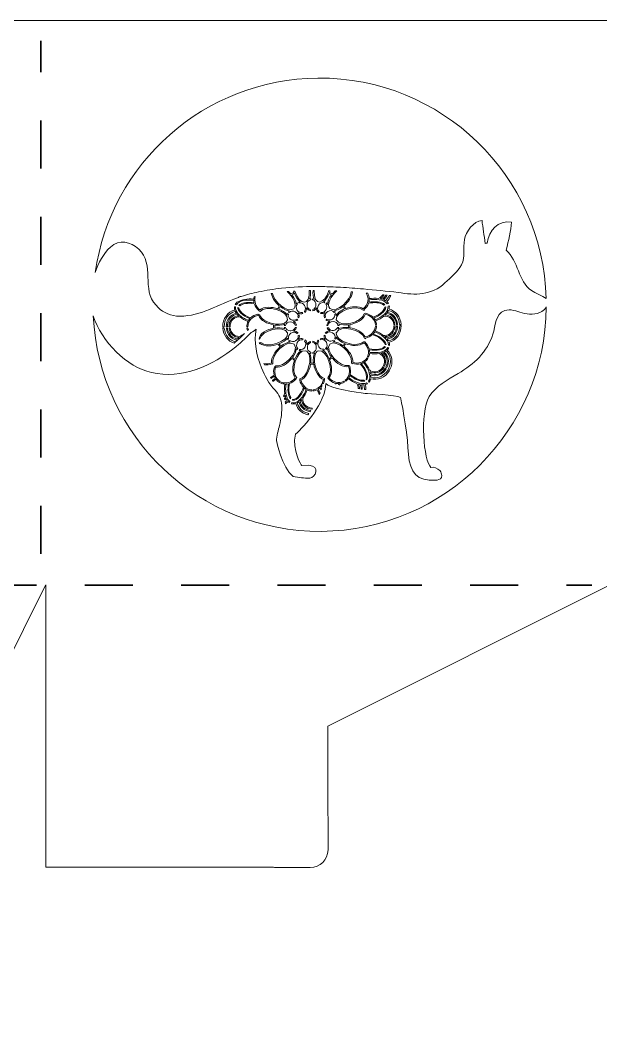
# Model space of a CAD drawing. Extents: x 5 to 989, y -719 to -283.
# Drawn here: x 253.6 to 502, y -718.6 to -283.5 of the extents above; entities that cross this region are included whole.
import ezdxf

# ---------------------------------------------------------------- set-up
doc = ezdxf.new("R2010")
doc.units = 0
doc.header["$MEASUREMENT"] = 0
doc.linetypes.add('AI-Linetype-2', pattern=[41.240002, 20.620001, -20.620001])
doc.linetypes.add('AI-Linetype-4', pattern=[41.240002, 20.620001, -20.620001])
doc.layers.add('Layer 1', color=7, linetype='Continuous')

# ---------------------------------------------------------------- blocks, each defined once
blk = doc.blocks.new('block 2')
at = {"layer": 'Layer 1', "lineweight": 0}
for points, knots in [([(513.13, -283.46), (513.13, -283.46), (263.13, -283.46), (263.13, -283.46), (263.13, -283.46), (256.83, -283.46), (256.83, -283.46), (256.83, -283.46), (24.95, -283.46), (24.95, -283.46), (24.95, -283.46), (24.95, -283.83), (24.95, -283.83), (24.95, -283.83), (23.59, -283.83), (23.59, -283.83), (23.59, -283.83), (22.59, -283.83), (22.59, -283.83), (22.59, -283.83), (5.18, -307.82), (5.18, -307.82), (5.18, -307.82), (5.18, -497.3), (5.18, -497.3), (5.18, -497.3), (22.59, -525.23), (22.59, -525.23), (22.59, -525.23), (22.73, -525.23), (22.73, -525.23), (22.73, -525.23), (23.59, -526.95), (23.59, -526.95), (23.59, -526.95), (32.27, -544.3), (32.27, -544.3), (32.27, -544.3), (83.17, -646.09), (83.17, -646.09), (83.17, -646.09), (83.17, -694.37), (83.17, -694.37), (83.17, -694.57), (83.18, -694.78), (83.18, -694.99), (83.04, -695.57), (82.96, -696.17), (82.96, -696.8), (82.96, -696.8), (82.96, -710.99), (82.96, -710.99), (82.96, -715.19), (86.36, -718.6), (90.56, -718.6), (90.56, -718.6), (104.76, -718.6), (104.76, -718.6), (105.17, -718.6), (105.58, -718.56), (105.98, -718.49), (106.43, -718.52), (106.88, -718.53), (107.33, -718.53), (107.33, -718.53), (179.85, -718.53), (179.85, -718.53), (180.25, -718.53), (180.66, -718.52), (181.06, -718.5), (181.43, -718.56), (181.82, -718.6), (182.21, -718.6), (182.21, -718.6), (196.41, -718.6), (196.41, -718.6), (200.61, -718.6), (204.01, -715.19), (204.01, -710.99), (204.01, -710.99), (204.01, -696.8), (204.01, -696.8), (204.01, -696.51), (203.99, -696.22), (203.96, -695.94), (203.99, -695.44), (204.02, -694.93), (204.02, -694.42), (204.02, -694.42), (204.02, -646.09), (204.02, -646.09), (204.02, -646.09), (254.89, -544.3), (254.89, -544.3), (254.89, -544.3), (256.83, -540.43), (256.83, -540.43), (256.83, -540.43), (264.45, -525.18), (264.45, -525.18), (264.45, -525.18), (264.45, -646.09), (264.45, -646.09), (264.45, -646.09), (361.16, -646.09), (361.16, -646.09), (361.43, -646.09), (361.69, -646.08), (361.96, -646.07), (362.45, -646.17), (362.96, -646.22), (363.48, -646.22), (363.48, -646.22), (377.67, -646.22), (377.67, -646.22), (381.87, -646.22), (385.28, -642.81), (385.28, -638.61), (385.28, -638.61), (385.28, -624.42), (385.28, -624.42), (385.28, -624.09), (385.25, -623.77), (385.21, -623.46), (385.25, -622.93), (385.27, -622.4), (385.27, -621.86), (385.27, -621.86), (385.27, -585.6), (385.27, -585.6), (385.27, -585.6), (505.81, -525.33), (505.81, -525.33), (505.81, -525.33), (505.81, -718.53), (505.81, -718.53), (505.81, -718.53), (542.07, -718.53), (542.07, -718.53), (542.97, -718.54), (543.86, -718.48), (544.74, -718.39), (544.74, -718.39), (558.52, -718.39), (558.52, -718.39), (562.72, -718.39), (566.12, -714.98), (566.12, -710.78), (566.12, -710.78), (566.12, -697.1), (566.12, -697.1), (566.22, -696.22), (566.28, -695.33), (566.28, -694.42), (566.28, -694.42), (566.28, -646.09), (566.28, -646.09), (566.28, -646.09), (687.13, -646.09), (687.13, -646.09), (687.13, -646.09), (687.13, -694.37), (687.13, -694.37), (687.13, -694.56), (687.14, -694.76), (687.15, -694.96), (687.03, -695.48), (686.97, -696.03), (686.97, -696.59), (686.97, -696.59), (686.97, -710.78), (686.97, -710.78), (686.97, -714.98), (690.38, -718.39), (694.58, -718.39), (694.58, -718.39), (708.67, -718.39), (708.67, -718.39), (709.53, -718.48), (710.41, -718.53), (711.3, -718.53), (711.3, -718.53), (747.59, -718.53), (747.59, -718.53), (747.59, -718.53), (747.59, -525.18), (747.59, -525.18), (747.59, -525.18), (868.42, -585.59), (868.42, -585.59), (868.42, -585.59), (868.42, -621.92), (868.42, -621.92), (868.42, -622.32), (868.43, -622.72), (868.45, -623.12), (868.4, -623.48), (868.37, -623.84), (868.37, -624.21), (868.37, -624.21), (868.37, -638.4), (868.37, -638.4), (868.37, -642.6), (871.77, -646.01), (875.97, -646.01), (875.97, -646.01), (890.17, -646.01), (890.17, -646.01), (890.27, -646.01), (890.38, -646), (890.48, -645.99), (891.18, -646.05), (891.88, -646.09), (892.59, -646.09), (892.59, -646.09), (989.27, -646.09), (989.27, -646.09), (989.27, -646.09), (989.27, -283.46), (989.27, -283.46), (989.27, -283.46), (513.13, -283.46), (513.13, -283.46)], [0, 0, 0, 0, 1, 1, 1, 2, 2, 2, 3, 3, 3, 4, 4, 4, 5, 5, 5, 6, 6, 6, 7, 7, 7, 8, 8, 8, 9, 9, 9, 10, 10, 10, 11, 11, 11, 12, 12, 12, 13, 13, 13, 14, 14, 14, 15, 15, 15, 16, 16, 16, 17, 17, 17, 18, 18, 18, 19, 19, 19, 20, 20, 20, 21, 21, 21, 22, 22, 22, 23, 23, 23, 24, 24, 24, 25, 25, 25, 26, 26, 26, 27, 27, 27, 28, 28, 28, 29, 29, 29, 30, 30, 30, 31, 31, 31, 32, 32, 32, 33, 33, 33, 34, 34, 34, 35, 35, 35, 36, 36, 36, 37, 37, 37, 38, 38, 38, 39, 39, 39, 40, 40, 40, 41, 41, 41, 42, 42, 42, 43, 43, 43, 44, 44, 44, 45, 45, 45, 46, 46, 46, 47, 47, 47, 48, 48, 48, 49, 49, 49, 50, 50, 50, 51, 51, 51, 52, 52, 52, 53, 53, 53, 54, 54, 54, 55, 55, 55, 56, 56, 56, 57, 57, 57, 58, 58, 58, 59, 59, 59, 60, 60, 60, 61, 61, 61, 62, 62, 62, 63, 63, 63, 64, 64, 64, 65, 65, 65, 66, 66, 66, 67, 67, 67, 68, 68, 68, 69, 69, 69, 70, 70, 70, 71, 71, 71, 72, 72, 72, 73, 73, 73, 74, 74, 74, 74]), ([(380.96, -308.2), (433.9, -307.8), (477.25, -349.88), (478.68, -402.57), (477.06, -401.45), (474.01, -400.27), (472.4, -399.17), (466.42, -395.13), (466.98, -386.62), (461.5, -381.8), (462.57, -377.87), (463.61, -373.51), (463.79, -369.89), (457.87, -368.93), (454.22, -373.38), (453.36, -378.81), (453.1, -378.84), (452.83, -378.89), (452.57, -378.96), (452.07, -375.65), (451.54, -372.17), (451.2, -369.14), (447.57, -369.45), (444.25, -373.95), (443.72, -377.31), (442.84, -381.14), (444.41, -384.54), (442.4, -388.14), (440.71, -391.18), (437.88, -393.54), (435.33, -395.83), (429.48, -401.33), (422.67, -401.16), (415.24, -399.96), (410.34, -399.44), (405.44, -398.91), (400.53, -398.47), (400.53, -398.47), (400.53, -398.47), (400.53, -398.47), (400.53, -398.47), (400.4, -398.46), (400.4, -398.46), (400.4, -398.46), (400.4, -398.46), (400.4, -398.46), (398.8, -398.32), (397.2, -398.19), (395.6, -398.07), (393.95, -397.94), (392.31, -397.84), (390.66, -397.74), (390.66, -397.74), (390.67, -397.74), (390.67, -397.74), (389.27, -397.66), (387.87, -397.6), (386.47, -397.55), (386.47, -397.55), (386.47, -397.55), (386.47, -397.55), (384.21, -397.46), (381.94, -397.42), (379.67, -397.42), (379.67, -397.42), (379.67, -397.42), (379.67, -397.42), (374.92, -397.42), (370.16, -397.65), (365.43, -398.16), (362.1, -398.53), (358.78, -399.05), (355.49, -399.74), (355.49, -399.74), (355.49, -399.74), (355.49, -399.74), (353.02, -400.27), (350.55, -400.87), (348.14, -401.63), (348.14, -401.63), (348.14, -401.63), (348.14, -401.63), (347.59, -401.81), (347.03, -402.01), (346.49, -402.21), (346.2, -402.31), (345.93, -402.42), (345.64, -402.53), (345.45, -402.61), (345.24, -402.69), (345.04, -402.77), (337.1, -405.85), (329.17, -410.69), (320.37, -410.06), (316.99, -409.76), (313.81, -408.05), (311.67, -405.42), (305.22, -398.8), (311.36, -387.84), (304.26, -381.44), (300.69, -378.15), (296.07, -377.12), (292.19, -380.56), (289.17, -383.28), (287.03, -387.23), (285.64, -391.46), (292.28, -344.7), (332.3, -308.57), (380.96, -308.2)], [0, 0, 0, 0, 1, 1, 1, 2, 2, 2, 3, 3, 3, 4, 4, 4, 5, 5, 5, 6, 6, 6, 7, 7, 7, 8, 8, 8, 9, 9, 9, 10, 10, 10, 11, 11, 11, 12, 12, 12, 13, 13, 13, 14, 14, 14, 15, 15, 15, 16, 16, 16, 17, 17, 17, 18, 18, 18, 19, 19, 19, 20, 20, 20, 21, 21, 21, 22, 22, 22, 23, 23, 23, 24, 24, 24, 25, 25, 25, 26, 26, 26, 27, 27, 27, 28, 28, 28, 29, 29, 29, 30, 30, 30, 31, 31, 31, 32, 32, 32, 33, 33, 33, 34, 34, 34, 35, 35, 35, 36, 36, 36, 36]), ([(411.62, -422.62), (411.62, -422.62), (411.14, -422.52), (411.14, -422.52), (411.11, -419.88), (407.85, -417.86), (405.28, -416.87), (405.1, -417.16), (404.88, -417.44), (404.63, -417.7), (406.93, -418.58), (409.69, -420.07), (410.12, -422.29), (410.12, -422.29), (409.71, -422.2), (409.71, -422.2), (409.04, -420.13), (406.56, -418.86), (404.3, -418.02), (403.48, -418.75), (402.44, -419.25), (401.32, -419.47), (401.34, -419.57), (401.36, -419.66), (401.37, -419.76), (401.22, -419.63), (401.04, -419.56), (400.84, -419.56), (399.91, -415.94), (390.42, -413.55), (388.83, -417.23), (388.1, -420.8), (397.72, -423.94), (400.44, -421.06), (400.6, -421.15), (400.82, -421.19), (401, -421.15), (401.96, -421.98), (402.62, -423.04), (402.93, -424.16), (406.08, -424.66), (408.49, -424.14), (409.43, -423.15), (409.43, -423.15), (409.86, -423.26), (409.86, -423.26), (408.79, -424.54), (406.38, -425.03), (403.02, -424.58), (403.09, -424.92), (403.12, -425.26), (403.12, -425.61), (406.64, -425.98), (409.55, -425.64), (410.88, -423.53), (410.88, -423.53), (411.35, -423.65), (411.35, -423.65), (411.19, -424), (410.95, -424.35), (410.64, -424.62), (412.77, -426.55), (413.29, -429.99), (411.78, -432.96), (411.61, -432.85), (411.43, -432.74), (411.23, -432.62), (412.6, -429.89), (412.11, -426.74), (410.13, -425.03), (409.88, -425.2), (409.6, -425.36), (409.29, -425.49), (411.17, -426.87), (411.67, -429.69), (410.47, -432.16), (410.33, -432.08), (410.2, -432), (410.05, -431.91), (411.18, -429.55), (410.63, -426.86), (408.74, -425.71), (408.52, -425.79), (408.28, -425.86), (408.03, -425.93), (409.83, -427.09), (410.45, -429.51), (409.51, -431.59), (409.37, -431.51), (409.23, -431.43), (409.09, -431.34), (409.98, -429.32), (409.23, -426.94), (407.29, -426.08), (406.04, -426.29), (404.61, -426.3), (403.1, -426.1), (403.04, -426.65), (402.89, -427.19), (402.65, -427.71), (402.51, -427.64), (402.37, -427.56), (402.23, -427.49), (403.14, -425.5), (402.48, -423.06), (400.68, -421.51), (398.96, -423.14), (395.1, -422.81), (392.77, -421.91), (392.5, -422.27), (392.28, -422.68), (392.13, -423.1), (394.17, -424.82), (396.08, -427.31), (395.85, -429.85), (398.16, -430.65), (400.74, -429.98), (401.97, -427.96), (402.1, -428.04), (402.24, -428.12), (402.38, -428.21), (402.01, -428.82), (401.5, -429.35), (400.91, -429.74), (401.8, -430.86), (402.49, -432.01), (402.96, -433.12), (403.12, -433.25), (403.29, -433.37), (403.47, -433.48), (405.28, -434.51), (407.64, -433.78), (408.81, -431.87), (408.95, -431.95), (409.09, -432.03), (409.23, -432.11), (407.94, -434.24), (405.3, -435.05), (403.26, -433.91), (403.34, -434.16), (403.41, -434.41), (403.46, -434.65), (405.52, -435.87), (408.34, -434.84), (409.79, -432.41), (409.93, -432.49), (410.07, -432.56), (410.21, -432.64), (408.72, -435.18), (405.83, -436.3), (403.58, -435.26), (403.63, -435.6), (403.65, -435.92), (403.64, -436.24), (406.23, -437.15), (409.37, -435.85), (411, -433.06), (411.2, -433.16), (411.39, -433.26), (411.57, -433.36), (409.82, -436.39), (406.44, -437.82), (403.58, -436.9), (403.49, -437.44), (403.28, -437.93), (402.96, -438.33), (402.96, -438.33), (402.61, -438), (402.61, -438), (403.88, -436.34), (402.97, -433.04), (400.49, -429.99), (400.19, -430.16), (399.86, -430.3), (399.53, -430.4), (401.93, -433.25), (402.68, -436.1), (401.86, -437.32), (401.86, -437.32), (401.56, -437.04), (401.56, -437.04), (402.16, -436.02), (401.5, -433.31), (399.09, -430.52), (398.02, -430.76), (396.86, -430.7), (395.74, -430.33), (395.74, -430.33), (395.65, -430.52), (395.65, -430.52), (395.57, -430.36), (395.44, -430.21), (395.27, -430.13), (395.3, -429.97), (395.33, -429.81), (395.34, -429.65), (395.34, -429.65), (395.39, -429.67), (395.39, -429.67), (395.78, -426.12), (389.24, -419.73), (386.06, -422.08), (383.63, -424.89), (390.52, -432.34), (394.19, -431.2), (394.27, -431.36), (394.4, -431.51), (394.57, -431.58), (394.57, -431.58), (394.57, -431.58), (394.57, -431.58), (394.98, -432.75), (395.04, -433.97), (394.76, -435.08), (396.59, -436.52), (398.6, -437.74), (400.68, -437.56), (400.68, -437.56), (401.01, -437.89), (401.01, -437.89), (398.88, -438.34), (396.54, -436.97), (394.64, -435.5), (394.53, -435.83), (394.39, -436.15), (394.22, -436.46), (396.14, -437.91), (398.17, -439), (400.38, -439.01), (400.38, -439.01), (400.38, -439), (400.38, -439), (400.87, -439.01), (401.39, -438.87), (401.79, -438.67), (401.79, -438.67), (402.15, -439.03), (402.15, -439.03), (401.87, -439.19), (401.56, -439.31), (401.22, -439.39), (401.43, -440.07), (401.52, -440.78), (401.48, -441.49), (401.24, -441.48), (401.03, -441.47), (400.84, -441.46), (400.87, -440.79), (400.79, -440.12), (400.57, -439.48), (400.27, -439.5), (399.95, -439.49), (399.61, -439.46), (399.88, -440.07), (399.98, -440.72), (399.95, -441.38), (399.79, -441.36), (399.63, -441.34), (399.47, -441.31), (399.49, -440.63), (399.36, -439.97), (399.03, -439.37), (398.79, -439.32), (398.54, -439.26), (398.29, -439.19), (398.62, -439.82), (398.76, -440.51), (398.74, -441.2), (398.58, -441.17), (398.42, -441.14), (398.26, -441.12), (398.27, -440.37), (398.04, -439.58), (397.58, -438.95), (396.37, -438.5), (395.14, -437.78), (393.96, -436.87), (393.68, -437.27), (393.33, -437.65), (392.93, -437.95), (392.93, -437.95), (392.67, -437.54), (392.67, -437.54), (393.52, -436.83), (394.25, -435.79), (394.28, -434.67), (394.28, -434.67), (394.34, -434.73), (394.34, -434.73), (394.53, -433.76), (394.46, -432.72), (394.1, -431.72), (391.84, -432.15), (388.97, -430.27), (387.14, -428.11), (386.73, -428.27), (386.33, -428.51), (385.98, -428.8), (386.9, -431.32), (387.32, -434.51), (385.78, -436.58), (387.26, -438.35), (390, -439.12), (392.02, -437.97), (392.02, -437.97), (392.27, -438.39), (392.27, -438.39), (391.65, -438.73), (390.97, -438.93), (390.27, -438.99), (390.3, -439.18), (390.33, -439.37), (390.35, -439.56), (390.17, -439.52), (390, -439.47), (389.84, -439.43), (389.82, -439.29), (389.81, -439.15), (389.78, -439), (389.44, -439), (389.09, -438.96), (388.74, -438.89), (388.74, -438.89), (388.78, -439.15), (388.78, -439.15), (388.63, -439.11), (388.49, -439.07), (388.36, -439.03), (388.36, -439.03), (388.32, -438.78), (388.32, -438.78), (387.2, -438.46), (386.21, -437.81), (385.43, -436.92), (385.43, -436.92), (385.34, -436.98), (385.34, -436.98), (385.34, -436.82), (385.29, -436.63), (385.18, -436.49), (388.06, -433.67), (384.99, -424.3), (381.24, -424.89), (380.46, -425.1), (379.89, -425.91), (379.63, -427.16), (378.8, -430.17), (380.99, -436.36), (383.74, -436.86), (383.72, -437.03), (383.75, -437.21), (383.84, -437.37), (383.84, -437.37), (383.78, -437.37), (383.78, -437.37), (383.69, -437.89), (383.52, -438.4), (383.3, -438.88), (383.3, -438.88), (382.77, -438.9), (382.77, -438.9), (383.03, -438.39), (383.21, -437.83), (383.31, -437.25), (381.52, -436.73), (379.59, -433.48), (379.17, -430.71), (378.73, -430.63), (378.25, -430.63), (377.8, -430.7), (377.43, -433.53), (375.49, -436.85), (373.67, -437.33), (374.06, -439.63), (376.08, -441.68), (378.42, -441.67), (378.42, -441.83), (378.42, -441.99), (378.42, -442.16), (377.71, -442.15), (377.03, -441.99), (376.4, -441.7), (375.87, -443.04), (375.2, -444.25), (374.44, -445.22), (374.18, -447.46), (376.07, -449.4), (378.45, -449.47), (378.45, -449.6), (378.45, -449.73), (378.46, -449.86), (378.46, -449.86), (378.4, -449.95), (378.4, -449.95), (375.99, -449.86), (374.05, -448.06), (373.94, -445.82), (373.77, -446), (373.59, -446.19), (373.4, -446.35), (373.45, -448.53), (375.44, -450.31), (377.98, -450.56), (377.88, -450.71), (377.77, -450.86), (377.67, -451.01), (375.16, -450.66), (373.19, -448.91), (372.94, -446.74), (372.67, -446.95), (372.4, -447.12), (372.13, -447.26), (372.59, -449.51), (374.56, -451.29), (377.08, -451.81), (376.94, -452), (376.8, -452.19), (376.66, -452.37), (374.07, -451.74), (372.06, -449.87), (371.53, -447.52), (370.9, -447.73), (370.29, -447.77), (369.71, -447.61), (369.71, -447.61), (369.82, -447.14), (369.82, -447.14), (370.51, -447.34), (371.28, -447.19), (372.05, -446.75), (372.34, -446.59), (372.63, -446.38), (372.92, -446.14), (372.92, -446.14), (372.92, -446.08), (372.92, -446.08), (373.11, -445.92), (373.29, -445.76), (373.47, -445.59), (373.47, -445.59), (373.46, -445.61), (373.46, -445.61), (374.45, -444.58), (375.32, -443.13), (375.97, -441.48), (375.68, -441.31), (375.39, -441.1), (375.13, -440.87), (374.27, -443.1), (372.36, -446.57), (370.03, -446.15), (370.03, -446.15), (370.12, -445.75), (370.12, -445.75), (372.18, -446.11), (374.06, -442.61), (374.81, -440.56), (373.98, -439.72), (373.43, -438.64), (373.2, -437.45), (373.28, -437.3), (373.32, -437.11), (373.28, -436.93), (376.06, -436.43), (378.17, -430.19), (377.3, -427.15), (377.01, -425.91), (376.43, -425.11), (375.65, -424.91), (371.89, -424.39), (368.98, -433.77), (371.88, -436.56), (371.77, -436.69), (371.7, -436.86), (371.69, -437.04), (371.69, -437.04), (371.6, -436.97), (371.6, -436.97), (370.86, -437.9), (369.8, -438.61), (368.75, -438.94), (368.42, -441.17), (368.39, -443.2), (369.32, -444.96), (369.32, -444.96), (369.18, -445.48), (369.18, -445.48), (368, -443.73), (368.01, -441.39), (368.32, -439.06), (367.97, -439.15), (367.62, -439.19), (367.28, -439.21), (366.94, -441.8), (367.08, -444.98), (368.88, -446.63), (368.88, -446.63), (368.75, -447.14), (368.75, -447.14), (368.55, -446.99), (368.36, -446.83), (368.19, -446.64), (367.86, -447), (367.48, -447.32), (367.07, -447.59), (367.04, -447.35), (367, -447.11), (366.96, -446.88), (367.26, -446.65), (367.54, -446.4), (367.79, -446.11), (367.63, -445.85), (367.48, -445.56), (367.34, -445.25), (367.17, -445.49), (366.97, -445.71), (366.75, -445.91), (366.71, -445.73), (366.66, -445.56), (366.6, -445.38), (366.8, -445.17), (366.98, -444.94), (367.13, -444.69), (367.06, -444.45), (366.99, -444.21), (366.93, -443.95), (366.77, -444.21), (366.57, -444.45), (366.36, -444.67), (366.3, -444.5), (366.24, -444.33), (366.17, -444.17), (366.42, -443.88), (366.64, -443.53), (366.78, -443.16), (366.6, -441.95), (366.6, -440.6), (366.79, -439.2), (366.2, -439.17), (365.61, -439.03), (365.05, -438.78), (365.13, -438.64), (365.21, -438.5), (365.28, -438.36), (367.25, -439.24), (369.79, -438.49), (371.26, -436.63), (369.75, -434.6), (370.09, -431.51), (370.93, -428.99), (370.58, -428.7), (370.16, -428.45), (369.73, -428.28), (367.9, -430.47), (365.11, -432.33), (362.82, -431.89), (362.47, -432.89), (362.38, -433.96), (362.6, -434.97), (362.6, -434.97), (362.65, -434.93), (362.65, -434.93), (362.74, -436.29), (363.72, -437.46), (364.8, -438.11), (364.72, -438.25), (364.64, -438.39), (364.56, -438.53), (363.93, -438.17), (363.41, -437.69), (363, -437.11), (362.57, -437.44), (362.14, -437.74), (361.71, -438.02), (361.62, -437.88), (361.54, -437.75), (361.45, -437.61), (361.88, -437.34), (362.31, -437.04), (362.74, -436.7), (362.56, -436.4), (362.42, -436.09), (362.31, -435.75), (361.85, -436.13), (361.39, -436.46), (360.94, -436.75), (360.87, -436.64), (360.8, -436.52), (360.73, -436.4), (361.21, -436.09), (361.69, -435.74), (362.18, -435.33), (361.89, -434.21), (361.95, -433.01), (362.32, -431.89), (362.53, -431.8), (362.71, -431.6), (362.77, -431.37), (366.08, -432.5), (373.3, -425.44), (370.81, -422.14), (367.55, -419.77), (360.52, -426.78), (361.73, -430.4), (361.57, -430.45), (361.44, -430.56), (361.34, -430.7), (361.34, -430.7), (361.27, -430.57), (361.27, -430.57), (360.24, -430.97), (359.14, -431.1), (358.07, -430.93), (358, -430.76), (357.94, -430.58), (357.87, -430.41), (358.95, -430.64), (360.09, -430.52), (361.14, -430.1), (360.85, -427.61), (362.65, -425.13), (364.61, -423.37), (364.45, -422.93), (364.21, -422.5), (363.92, -422.13), (361.65, -423), (357.87, -423.32), (356.2, -421.76), (356.1, -421.84), (356, -421.93), (355.91, -422.02), (355.89, -421.87), (355.88, -421.72), (355.88, -421.58), (356.09, -421.58), (356.32, -421.49), (356.46, -421.33), (359.24, -424.14), (368.78, -420.86), (368, -417.31), (366.37, -413.63), (356.65, -416.22), (356, -419.98), (356, -419.98), (355.83, -419.97), (355.83, -419.97), (355.49, -417.44), (359.68, -415.76), (361.95, -415.3), (362.03, -414.82), (362.03, -414.32), (361.95, -413.85), (359.31, -413.3), (356.48, -412.1), (355.54, -409.71), (353.09, -410.05), (350.89, -412.16), (350.98, -414.66), (350.82, -414.66), (350.66, -414.66), (350.5, -414.65), (350.48, -413.87), (350.66, -413.11), (351, -412.41), (349.67, -411.86), (348.52, -411.19), (347.59, -410.44), (345.27, -410.17), (343.26, -412.21), (343.34, -414.68), (343.18, -414.69), (343.01, -414.69), (342.85, -414.7), (342.78, -412.16), (344.66, -410.04), (347.01, -409.94), (346.82, -409.76), (346.64, -409.58), (346.48, -409.4), (344.09, -409.43), (342.14, -411.85), (342.22, -414.71), (342.06, -414.72), (341.9, -414.72), (341.74, -414.72), (341.66, -411.74), (343.62, -409.19), (346.11, -408.94), (345.91, -408.67), (345.73, -408.39), (345.59, -408.12), (342.85, -408.64), (340.76, -411.47), (340.85, -414.75), (340.63, -414.76), (340.41, -414.77), (340.21, -414.78), (340.1, -411.22), (342.36, -408.15), (345.35, -407.51), (345.19, -407.03), (345.15, -406.55), (345.22, -406.08), (345.22, -406.08), (345.69, -406.18), (345.69, -406.18), (345.56, -407.07), (345.92, -408.01), (346.68, -408.92), (346.68, -408.92), (346.73, -408.92), (346.73, -408.92), (346.89, -409.11), (347.05, -409.29), (347.22, -409.46), (347.22, -409.46), (347.17, -409.46), (347.17, -409.46), (348.15, -410.42), (349.55, -411.3), (351.23, -411.98), (351.4, -411.69), (351.61, -411.41), (351.85, -411.15), (348.5, -409.86), (346.54, -407.82), (346.68, -406.4), (346.68, -406.4), (347.08, -406.48), (347.08, -406.48), (347.03, -407.63), (348.84, -409.6), (352.16, -410.83), (352.99, -410.05), (354.05, -409.52), (355.2, -409.29), (355.39, -409.49), (355.72, -409.59), (355.99, -409.5), (356.48, -411.67), (361.21, -413.73), (364.08, -413.56), (366.16, -413.54), (367.69, -412.82), (367.98, -411.73), (368.39, -407.62), (358.52, -405.15), (356.23, -408.07), (356.1, -407.97), (355.93, -407.92), (355.75, -407.92), (355.75, -407.92), (355.83, -407.8), (355.83, -407.8), (354.82, -407.01), (354.08, -405.97), (353.71, -404.78), (350.84, -404.34), (348.58, -404.81), (347.58, -405.63), (347.58, -405.63), (347.12, -405.51), (347.12, -405.51), (348.08, -404.52), (350.49, -403.93), (353.59, -404.36), (353.51, -404.01), (353.47, -403.67), (353.46, -403.33), (350.13, -403), (347.4, -403.41), (346.06, -405.23), (346.06, -405.23), (345.56, -405.1), (345.56, -405.1), (345.74, -404.8), (345.98, -404.5), (346.26, -404.27), (346.26, -404.27), (346.13, -404.14), (346.13, -404.14), (348.67, -403.11), (350.7, -402.4), (353.46, -402.84), (353.48, -402.51), (353.54, -402.19), (353.62, -401.88), (353.8, -401.84), (353.98, -401.79), (354.16, -401.75), (353.48, -403.78), (354.43, -406.15), (356.15, -407.44), (357.79, -405.91), (361.46, -406.14), (363.72, -406.95), (364.03, -406.57), (364.27, -406.13), (364.44, -405.67), (362.77, -404.22), (361.42, -402.35), (361.02, -400.44), (361.18, -400.41), (361.34, -400.39), (361.5, -400.36), (361.95, -403.54), (367.81, -409.14), (370.75, -406.89), (372.21, -405.59), (370.24, -401.53), (367.74, -399.62), (367.96, -399.6), (368.18, -399.58), (368.41, -399.56), (368.78, -399.89), (369.14, -400.26), (369.46, -400.62), (369.91, -400.44), (370.34, -400.18), (370.71, -399.85), (370.66, -399.7), (370.61, -399.55), (370.57, -399.39), (370.73, -399.39), (370.9, -399.38), (371.06, -399.36), (373.08, -405.65), (377.91, -405.8), (377.28, -399.12), (377.44, -399.12), (377.6, -399.12), (377.76, -399.11), (377.91, -400.52), (377.79, -401.79), (377.42, -402.75), (377.57, -402.69), (377.74, -402.65), (377.9, -402.63), (377.9, -402.79), (377.89, -402.95), (377.88, -403.12), (375.77, -403.56), (375.81, -406.91), (377.82, -407.37), (377.82, -407.54), (377.83, -407.7), (377.83, -407.87), (377.1, -407.74), (376.48, -407.25), (376.13, -406.57), (376.18, -407.27), (375.91, -408.03), (375.41, -408.49), (375.33, -408.34), (375.24, -408.2), (375.15, -408.05), (376.53, -406.61), (374.83, -403.89), (372.95, -404.48), (372.86, -404.34), (372.77, -404.2), (372.68, -404.06), (372.9, -403.99), (373.13, -403.94), (373.37, -403.93), (372.41, -403.2), (371.52, -401.92), (370.89, -400.33), (370.56, -400.61), (370.18, -400.84), (369.79, -401.01), (370.84, -402.29), (371.49, -403.64), (371.68, -404.8), (371.78, -404.67), (371.89, -404.56), (372.01, -404.45), (372.09, -404.59), (372.16, -404.74), (372.24, -404.89), (370.77, -406.27), (372.38, -409.08), (374.3, -408.57), (374.38, -408.71), (374.47, -408.85), (374.55, -409), (373.87, -409.22), (373.12, -409.09), (372.52, -408.7), (372.93, -409.3), (373.07, -410.12), (372.84, -410.79), (372.69, -410.7), (372.55, -410.62), (372.4, -410.54), (372.96, -408.56), (370.02, -406.97), (368.68, -408.53), (368.53, -408.45), (368.38, -408.37), (368.23, -408.3), (368.37, -408.13), (368.53, -407.97), (368.72, -407.85), (367.51, -407.68), (366.12, -407.01), (364.83, -405.99), (364.67, -406.39), (364.46, -406.78), (364.19, -407.12), (365.67, -407.7), (366.85, -408.4), (367.77, -409.5), (367.78, -409.33), (367.81, -409.15), (367.87, -408.99), (368.01, -409.08), (368.15, -409.17), (368.3, -409.26), (367.81, -411.14), (370.46, -412.68), (371.88, -411.39), (372.02, -411.47), (372.17, -411.56), (372.32, -411.64), (371.86, -412.11), (371.17, -412.38), (370.45, -412.35), (371.14, -412.69), (371.64, -413.3), (371.78, -414.02), (371.62, -414.02), (371.45, -414.02), (371.29, -414.03), (370.82, -412.04), (367.42, -412.04), (367.04, -414.14), (366.87, -414.15), (366.7, -414.16), (366.54, -414.17), (366.57, -413.97), (366.62, -413.77), (366.7, -413.58), (365.57, -414.06), (363.82, -414.14), (362.45, -413.93), (362.51, -414.35), (362.51, -414.78), (362.45, -415.2), (363.85, -414.96), (365.67, -415.03), (366.81, -415.54), (366.71, -415.35), (366.63, -415.16), (366.58, -414.96), (366.75, -414.96), (366.92, -414.97), (367.1, -414.98), (367.36, -415.79), (368.19, -416.38), (369.19, -416.37), (369.19, -416.37), (369.19, -416.61), (369.19, -416.61), (369.19, -416.61), (369.2, -416.37), (369.2, -416.37), (370.15, -416.36), (370.95, -415.8), (371.23, -415.03), (371.4, -415.03), (371.57, -415.03), (371.74, -415.02), (371.57, -415.66), (371.11, -416.21), (370.5, -416.53), (371.26, -416.48), (372, -416.78), (372.47, -417.31), (372.32, -417.4), (372.18, -417.48), (372.04, -417.56), (370.57, -416.05), (367.73, -417.87), (368.43, -419.78), (368.28, -419.87), (368.14, -419.96), (368.01, -420.05), (367.94, -419.87), (367.89, -419.69), (367.87, -419.5), (367.16, -420.44), (365.94, -421.32), (364.39, -421.95), (364.64, -422.28), (364.85, -422.66), (365, -423.04), (366.34, -421.97), (367.79, -421.3), (369.02, -421.18), (368.8, -421.06), (368.61, -420.9), (368.44, -420.72), (368.58, -420.65), (368.73, -420.57), (368.88, -420.49), (370.29, -421.83), (372.9, -420.27), (372.5, -418.46), (372.65, -418.37), (372.79, -418.28), (372.94, -418.19), (373.12, -418.84), (372.99, -419.54), (372.62, -420.14), (373.22, -419.74), (373.98, -419.6), (374.66, -419.81), (374.58, -419.96), (374.5, -420.1), (374.42, -420.24), (372.49, -419.75), (370.92, -422.59), (372.41, -423.95), (372.33, -424.1), (372.25, -424.25), (372.18, -424.39), (372.04, -424.27), (371.9, -424.14), (371.79, -423.99), (371.62, -425.4), (370.99, -426.63), (370.05, -427.89), (370.42, -428.05), (370.79, -428.26), (371.11, -428.52), (371.77, -426.87), (372.71, -425.57), (373.73, -424.9), (373.44, -424.92), (373.15, -424.87), (372.88, -424.78), (372.96, -424.64), (373.05, -424.5), (373.14, -424.36), (375.03, -424.89), (376.65, -422.18), (375.28, -420.76), (375.36, -420.61), (375.44, -420.46), (375.53, -420.31), (376.03, -420.77), (376.3, -421.51), (376.26, -422.2), (376.58, -421.57), (377.13, -421.1), (377.78, -420.92), (377.78, -421.09), (377.79, -421.26), (377.79, -421.43), (375.97, -422.05), (376.05, -425.07), (377.9, -425.58), (377.9, -425.75), (377.91, -425.92), (377.92, -426.09), (377.73, -426.05), (377.54, -425.98), (377.37, -425.89), (377.98, -427.21), (378.05, -428.63), (377.87, -430.2), (378.28, -430.15), (378.7, -430.15), (379.09, -430.21), (378.89, -428.6), (378.94, -427.1), (379.6, -425.77), (379.33, -425.94), (379.04, -426.06), (378.72, -426.11), (378.73, -425.95), (378.74, -425.78), (378.74, -425.61), (380.8, -425.17), (380.74, -421.83), (378.79, -421.38), (378.79, -421.21), (378.78, -421.05), (378.78, -420.88), (379.49, -421.02), (380.1, -421.5), (380.45, -422.17), (380.4, -421.52), (380.63, -420.83), (381.07, -420.37), (381.15, -420.51), (381.24, -420.66), (381.32, -420.81), (380.18, -422.24), (381.69, -424.68), (383.46, -424.3), (383.56, -424.45), (383.65, -424.59), (383.74, -424.73), (383.54, -424.79), (383.33, -424.82), (383.11, -424.82), (384.14, -425.45), (385.11, -426.71), (385.8, -428.33), (386.11, -428.08), (386.46, -427.87), (386.83, -427.72), (385.75, -426.32), (385.13, -424.87), (385.08, -423.68), (384.92, -423.95), (384.71, -424.19), (384.46, -424.37), (384.39, -424.23), (384.31, -424.09), (384.23, -423.93), (385.92, -422.56), (384.16, -419.51), (382.14, -420.22), (382.05, -420.07), (381.97, -419.93), (381.89, -419.79), (382.59, -419.51), (383.42, -419.63), (384.06, -420.04), (383.71, -419.52), (383.55, -418.84), (383.67, -418.24), (383.82, -418.33), (383.97, -418.42), (384.12, -418.5), (383.94, -420.25), (386.31, -421.55), (387.68, -420.43), (387.84, -420.51), (387.99, -420.59), (388.14, -420.67), (387.96, -420.83), (387.76, -420.97), (387.54, -421.08), (388.79, -421.09), (390.31, -421.72), (391.74, -422.79), (391.88, -422.42), (392.07, -422.05), (392.3, -421.73), (390.7, -421.07), (389.47, -420.15), (388.81, -419.17), (388.8, -419.46), (388.73, -419.74), (388.61, -420.01), (388.47, -419.93), (388.33, -419.84), (388.19, -419.75), (389.06, -417.71), (385.95, -415.81), (384.5, -417.56), (384.35, -417.48), (384.21, -417.4), (384.07, -417.32), (384.52, -416.71), (385.3, -416.36), (386.12, -416.4), (385.55, -416.11), (385.12, -415.63), (384.9, -415.07), (385.07, -415.07), (385.25, -415.06), (385.42, -415.06), (386.41, -417.13), (388.83, -416.22), (389.43, -414.95), (389.61, -414.94), (389.79, -414.93), (389.96, -414.93), (389.88, -415.18), (389.76, -415.42), (389.6, -415.64), (390.66, -414.98), (392.67, -414.8), (394.15, -415.01), (394.08, -414.62), (394.07, -414.2), (394.1, -413.8), (392.73, -414.01), (390.92, -413.89), (389.86, -413.37), (389.96, -413.61), (390.03, -413.86), (390.05, -414.14), (389.89, -414.13), (389.73, -414.12), (389.55, -414.12), (389.29, -411.83), (385.6, -411.81), (385.27, -414.06), (385.1, -414.06), (384.94, -414.07), (384.77, -414.07), (384.86, -413.28), (385.36, -412.59), (386.08, -412.21), (385.44, -412.25), (384.8, -412.04), (384.35, -411.66), (384.5, -411.57), (384.65, -411.48), (384.8, -411.39), (386.22, -412.43), (388.53, -410.95), (388.23, -409.28), (388.38, -409.18), (388.52, -409.09), (388.67, -409), (388.73, -409.26), (388.75, -409.54), (388.72, -409.81), (389.55, -408.52), (390.85, -407.7), (392.39, -407.04), (392.12, -406.73), (391.88, -406.38), (391.71, -406), (390.43, -407), (389.07, -407.64), (387.88, -407.78), (388.06, -407.92), (388.21, -408.09), (388.35, -408.28), (388.21, -408.35), (388.06, -408.43), (387.92, -408.51), (386.53, -406.65), (383.35, -408.54), (384.17, -410.6), (384.03, -410.68), (383.89, -410.77), (383.75, -410.85), (383.43, -410.13), (383.53, -409.29), (383.96, -408.6), (383.42, -408.96), (382.75, -409.12), (382.12, -408.98), (382.21, -408.83), (382.29, -408.68), (382.37, -408.53), (384.18, -408.78), (385.49, -406.27), (384.31, -404.95), (384.39, -404.79), (384.47, -404.63), (384.54, -404.48), (384.73, -404.67), (384.89, -404.88), (385, -405.12), (385.08, -403.89), (385.72, -402.4), (386.84, -400.97), (386.45, -400.84), (386.06, -400.64), (385.72, -400.41), (385.12, -401.93), (384.28, -403.15), (383.35, -403.87), (383.54, -403.91), (383.73, -403.97), (383.9, -404.05), (383.82, -404.18), (383.73, -404.31), (383.65, -404.45), (381.54, -403.64), (379.8, -406.75), (381.45, -408.13), (381.37, -408.28), (381.29, -408.42), (381.21, -408.56), (380.6, -408.09), (380.28, -407.33), (380.32, -406.54), (380, -407.16), (379.47, -407.63), (378.83, -407.81), (378.83, -407.64), (378.82, -407.47), (378.82, -407.3), (380.6, -406.66), (380.52, -403.69), (378.7, -403.17), (378.69, -403), (378.68, -402.82), (378.67, -402.66), (378.92, -402.72), (379.15, -402.81), (379.37, -402.94), (378.92, -401.95), (378.75, -400.61), (378.89, -399.1), (379.06, -399.1), (379.22, -399.1), (379.39, -399.1), (378.95, -406.49), (384.04, -404.91), (385.62, -399.19), (385.79, -399.2), (385.95, -399.21), (386.12, -399.21), (386.05, -399.46), (385.98, -399.7), (385.89, -399.94), (386.27, -400.22), (386.72, -400.44), (387.16, -400.58), (387.54, -400.14), (387.97, -399.69), (388.41, -399.31), (388.64, -399.32), (388.88, -399.33), (389.11, -399.34), (386.56, -401.26), (384.43, -405.46), (386, -406.83), (389.05, -409.08), (395.11, -403.06), (395.21, -399.72), (395.37, -399.73), (395.54, -399.75), (395.7, -399.76), (395.47, -401.97), (393.93, -404.1), (392.1, -405.68), (392.28, -406.11), (392.55, -406.51), (392.87, -406.85), (395.09, -406), (398.55, -405.67), (400.36, -407), (402.44, -405.35), (403.1, -402.29), (401.66, -400.26), (401.86, -400.28), (402.06, -400.3), (402.27, -400.32), (402.67, -401.03), (402.88, -401.81), (402.91, -402.62), (404.28, -402.41), (405.62, -402.38), (406.82, -402.52), (407.62, -402.26), (408.32, -401.67), (408.73, -400.96), (408.9, -400.98), (409.08, -401), (409.25, -401.01), (408.9, -401.68), (408.37, -402.27), (407.68, -402.66), (407.93, -402.72), (408.18, -402.78), (408.41, -402.85), (409.15, -402.47), (409.69, -401.83), (410.03, -401.09), (410.2, -401.11), (410.37, -401.13), (410.54, -401.15), (410.21, -401.92), (409.7, -402.59), (409, -403.06), (409.33, -403.19), (409.62, -403.34), (409.89, -403.5), (410.6, -402.9), (411.12, -402.12), (411.45, -401.24), (411.67, -401.27), (411.89, -401.29), (412.11, -401.31), (411.77, -402.31), (411.21, -403.2), (410.43, -403.89), (410.73, -404.15), (410.96, -404.44), (411.14, -404.75), (411.14, -404.75), (410.67, -404.9), (410.67, -404.9), (409.19, -402.8), (405.59, -402.7), (402.9, -403.11), (402.88, -403.46), (402.83, -403.81), (402.74, -404.16), (405.16, -403.78), (408.03, -403.69), (409.65, -405.22), (409.65, -405.22), (409.22, -405.36), (409.22, -405.36), (407.49, -404.07), (404.98, -404.2), (402.61, -404.59), (402.27, -405.61), (401.6, -406.61), (400.72, -407.32), (400.72, -407.32), (400.9, -407.53), (400.9, -407.53), (400.71, -407.49), (400.51, -407.52), (400.33, -407.62), (397.8, -405.07), (388.34, -407.6), (388.81, -411.65), (390.45, -415.32), (399.95, -412.78), (400.79, -409.12), (400.98, -409.11), (401.18, -409.02), (401.31, -408.87), (401.31, -408.87), (401.31, -408.88), (401.31, -408.88), (402.55, -409.11), (403.69, -409.68), (404.56, -410.57), (406.75, -409.65), (409.18, -408.35), (409.63, -406.26), (409.63, -406.26), (410.04, -406.15), (410.04, -406.15), (409.79, -408.42), (407.12, -409.92), (404.86, -410.88), (405.08, -411.15), (405.28, -411.44), (405.45, -411.73), (408.02, -410.64), (411.2, -408.59), (411.03, -405.88), (411.03, -405.88), (411.5, -405.75), (411.5, -405.75), (411.57, -406.19), (411.53, -406.66), (411.39, -407.13), (414.2, -407.71), (416.38, -410.4), (416.59, -413.71), (416.38, -413.7), (416.17, -413.7), (415.94, -413.69), (415.72, -410.66), (413.72, -408.21), (411.16, -407.74), (411.03, -408.01), (410.86, -408.29), (410.67, -408.56), (412.97, -408.8), (414.82, -410.96), (415.05, -413.67), (414.89, -413.67), (414.73, -413.67), (414.56, -413.67), (414.33, -411.08), (412.51, -409.06), (410.3, -409.02), (410.14, -409.21), (409.97, -409.4), (409.79, -409.57), (411.92, -409.66), (413.67, -411.41), (413.92, -413.66), (413.76, -413.66), (413.6, -413.66), (413.44, -413.66), (413.17, -411.48), (411.32, -409.84), (409.23, -410.07), (408.25, -410.88), (407.03, -411.6), (405.66, -412.17), (405.88, -412.66), (406.01, -413.19), (406.06, -413.73), (405.89, -413.73), (405.73, -413.74), (405.57, -413.74), (405.41, -411.54), (403.42, -409.72), (401.23, -409.36), (400.38, -411.87), (397.27, -413.2), (394.59, -413.72), (394.54, -414.18), (394.57, -414.65), (394.66, -415.09), (397.26, -415.57), (400.08, -416.75), (401.17, -419.01), (403.5, -418.63), (405.56, -416.66), (405.59, -414.29), (405.75, -414.29), (405.91, -414.29), (406.07, -414.3), (406.05, -415.05), (405.87, -415.78), (405.53, -416.45), (406.83, -416.95), (408.01, -417.59), (408.99, -418.33), (409.2, -418.37), (409.42, -418.39), (409.65, -418.39), (411.76, -418.37), (413.46, -416.52), (413.47, -414.26), (413.64, -414.25), (413.8, -414.25), (413.96, -414.24), (413.95, -416.79), (412.03, -418.86), (409.65, -418.87), (409.85, -419.04), (410.03, -419.23), (410.2, -419.4), (412.63, -419.46), (414.59, -417.1), (414.59, -414.23), (414.75, -414.22), (414.91, -414.22), (415.07, -414.21), (415.08, -417.21), (413.11, -419.67), (410.61, -419.88), (410.82, -420.15), (411, -420.42), (411.15, -420.7), (413.89, -420.21), (415.98, -417.47), (415.96, -414.18), (416.19, -414.17), (416.4, -414.16), (416.61, -414.16), (416.64, -417.7), (414.4, -420.68), (411.43, -421.3), (411.59, -421.75), (411.65, -422.19), (411.62, -422.62)], [0, 0, 0, 0, 1, 1, 1, 2, 2, 2, 3, 3, 3, 4, 4, 4, 5, 5, 5, 6, 6, 6, 7, 7, 7, 8, 8, 8, 9, 9, 9, 10, 10, 10, 11, 11, 11, 12, 12, 12, 13, 13, 13, 14, 14, 14, 15, 15, 15, 16, 16, 16, 17, 17, 17, 18, 18, 18, 19, 19, 19, 20, 20, 20, 21, 21, 21, 22, 22, 22, 23, 23, 23, 24, 24, 24, 25, 25, 25, 26, 26, 26, 27, 27, 27, 28, 28, 28, 29, 29, 29, 30, 30, 30, 31, 31, 31, 32, 32, 32, 33, 33, 33, 34, 34, 34, 35, 35, 35, 36, 36, 36, 37, 37, 37, 38, 38, 38, 39, 39, 39, 40, 40, 40, 41, 41, 41, 42, 42, 42, 43, 43, 43, 44, 44, 44, 45, 45, 45, 46, 46, 46, 47, 47, 47, 48, 48, 48, 49, 49, 49, 50, 50, 50, 51, 51, 51, 52, 52, 52, 53, 53, 53, 54, 54, 54, 55, 55, 55, 56, 56, 56, 57, 57, 57, 58, 58, 58, 59, 59, 59, 60, 60, 60, 61, 61, 61, 62, 62, 62, 63, 63, 63, 64, 64, 64, 65, 65, 65, 66, 66, 66, 67, 67, 67, 68, 68, 68, 69, 69, 69, 70, 70, 70, 71, 71, 71, 72, 72, 72, 73, 73, 73, 74, 74, 74, 75, 75, 75, 76, 76, 76, 77, 77, 77, 78, 78, 78, 79, 79, 79, 80, 80, 80, 81, 81, 81, 82, 82, 82, 83, 83, 83, 84, 84, 84, 85, 85, 85, 86, 86, 86, 87, 87, 87, 88, 88, 88, 89, 89, 89, 90, 90, 90, 91, 91, 91, 92, 92, 92, 93, 93, 93, 94, 94, 94, 95, 95, 95, 96, 96, 96, 97, 97, 97, 98, 98, 98, 99, 99, 99, 100, 100, 100, 101, 101, 101, 102, 102, 102, 103, 103, 103, 104, 104, 104, 105, 105, 105, 106, 106, 106, 107, 107, 107, 108, 108, 108, 109, 109, 109, 110, 110, 110, 111, 111, 111, 112, 112, 112, 113, 113, 113, 114, 114, 114, 115, 115, 115, 116, 116, 116, 117, 117, 117, 118, 118, 118, 119, 119, 119, 120, 120, 120, 121, 121, 121, 122, 122, 122, 123, 123, 123, 124, 124, 124, 125, 125, 125, 126, 126, 126, 127, 127, 127, 128, 128, 128, 129, 129, 129, 130, 130, 130, 131, 131, 131, 132, 132, 132, 133, 133, 133, 134, 134, 134, 135, 135, 135, 136, 136, 136, 137, 137, 137, 138, 138, 138, 139, 139, 139, 140, 140, 140, 141, 141, 141, 142, 142, 142, 143, 143, 143, 144, 144, 144, 145, 145, 145, 146, 146, 146, 147, 147, 147, 148, 148, 148, 149, 149, 149, 150, 150, 150, 151, 151, 151, 152, 152, 152, 153, 153, 153, 154, 154, 154, 155, 155, 155, 156, 156, 156, 157, 157, 157, 158, 158, 158, 159, 159, 159, 160, 160, 160, 161, 161, 161, 162, 162, 162, 163, 163, 163, 164, 164, 164, 165, 165, 165, 166, 166, 166, 167, 167, 167, 168, 168, 168, 169, 169, 169, 170, 170, 170, 171, 171, 171, 172, 172, 172, 173, 173, 173, 174, 174, 174, 175, 175, 175, 176, 176, 176, 177, 177, 177, 178, 178, 178, 179, 179, 179, 180, 180, 180, 181, 181, 181, 182, 182, 182, 183, 183, 183, 184, 184, 184, 185, 185, 185, 186, 186, 186, 187, 187, 187, 188, 188, 188, 189, 189, 189, 190, 190, 190, 191, 191, 191, 192, 192, 192, 193, 193, 193, 194, 194, 194, 195, 195, 195, 196, 196, 196, 197, 197, 197, 198, 198, 198, 199, 199, 199, 200, 200, 200, 201, 201, 201, 202, 202, 202, 203, 203, 203, 204, 204, 204, 205, 205, 205, 206, 206, 206, 207, 207, 207, 208, 208, 208, 209, 209, 209, 210, 210, 210, 211, 211, 211, 212, 212, 212, 213, 213, 213, 214, 214, 214, 215, 215, 215, 216, 216, 216, 217, 217, 217, 218, 218, 218, 219, 219, 219, 220, 220, 220, 221, 221, 221, 222, 222, 222, 223, 223, 223, 224, 224, 224, 225, 225, 225, 226, 226, 226, 227, 227, 227, 228, 228, 228, 229, 229, 229, 230, 230, 230, 231, 231, 231, 232, 232, 232, 233, 233, 233, 234, 234, 234, 235, 235, 235, 236, 236, 236, 237, 237, 237, 238, 238, 238, 239, 239, 239, 240, 240, 240, 241, 241, 241, 242, 242, 242, 243, 243, 243, 244, 244, 244, 245, 245, 245, 246, 246, 246, 247, 247, 247, 248, 248, 248, 249, 249, 249, 250, 250, 250, 251, 251, 251, 252, 252, 252, 253, 253, 253, 254, 254, 254, 255, 255, 255, 256, 256, 256, 257, 257, 257, 258, 258, 258, 259, 259, 259, 260, 260, 260, 261, 261, 261, 262, 262, 262, 263, 263, 263, 264, 264, 264, 265, 265, 265, 266, 266, 266, 267, 267, 267, 268, 268, 268, 269, 269, 269, 270, 270, 270, 271, 271, 271, 272, 272, 272, 273, 273, 273, 274, 274, 274, 275, 275, 275, 276, 276, 276, 277, 277, 277, 278, 278, 278, 279, 279, 279, 280, 280, 280, 281, 281, 281, 282, 282, 282, 283, 283, 283, 284, 284, 284, 285, 285, 285, 286, 286, 286, 287, 287, 287, 288, 288, 288, 289, 289, 289, 290, 290, 290, 291, 291, 291, 292, 292, 292, 293, 293, 293, 294, 294, 294, 295, 295, 295, 296, 296, 296, 297, 297, 297, 298, 298, 298, 299, 299, 299, 300, 300, 300, 301, 301, 301, 302, 302, 302, 303, 303, 303, 304, 304, 304, 305, 305, 305, 306, 306, 306, 307, 307, 307, 308, 308, 308, 309, 309, 309, 310, 310, 310, 311, 311, 311, 312, 312, 312, 313, 313, 313, 314, 314, 314, 315, 315, 315, 316, 316, 316, 317, 317, 317, 318, 318, 318, 319, 319, 319, 320, 320, 320, 321, 321, 321, 322, 322, 322, 323, 323, 323, 324, 324, 324, 325, 325, 325, 326, 326, 326, 327, 327, 327, 328, 328, 328, 329, 329, 329, 330, 330, 330, 331, 331, 331, 332, 332, 332, 333, 333, 333, 334, 334, 334, 335, 335, 335, 336, 336, 336, 337, 337, 337, 338, 338, 338, 339, 339, 339, 340, 340, 340, 341, 341, 341, 342, 342, 342, 343, 343, 343, 344, 344, 344, 345, 345, 345, 346, 346, 346, 347, 347, 347, 348, 348, 348, 349, 349, 349, 350, 350, 350, 351, 351, 351, 352, 352, 352, 353, 353, 353, 354, 354, 354, 355, 355, 355, 356, 356, 356, 357, 357, 357, 358, 358, 358, 359, 359, 359, 360, 360, 360, 361, 361, 361, 362, 362, 362, 363, 363, 363, 364, 364, 364, 365, 365, 365, 366, 366, 366, 367, 367, 367, 368, 368, 368, 369, 369, 369, 370, 370, 370, 371, 371, 371, 372, 372, 372, 373, 373, 373, 374, 374, 374, 375, 375, 375, 376, 376, 376, 377, 377, 377, 378, 378, 378, 379, 379, 379, 380, 380, 380, 381, 381, 381, 382, 382, 382, 383, 383, 383, 384, 384, 384, 385, 385, 385, 386, 386, 386, 387, 387, 387, 388, 388, 388, 389, 389, 389, 390, 390, 390, 391, 391, 391, 392, 392, 392, 393, 393, 393, 394, 394, 394, 395, 395, 395, 396, 396, 396, 397, 397, 397, 398, 398, 398, 399, 399, 399, 400, 400, 400, 401, 401, 401, 402, 402, 402, 403, 403, 403, 404, 404, 404, 405, 405, 405, 406, 406, 406, 407, 407, 407, 408, 408, 408, 409, 409, 409, 410, 410, 410, 411, 411, 411, 412, 412, 412, 413, 413, 413, 414, 414, 414, 415, 415, 415, 416, 416, 416, 417, 417, 417, 418, 418, 418, 419, 419, 419, 420, 420, 420, 421, 421, 421, 422, 422, 422, 423, 423, 423, 424, 424, 424, 425, 425, 425, 426, 426, 426, 427, 427, 427, 428, 428, 428, 429, 429, 429, 430, 430, 430, 431, 431, 431, 432, 432, 432, 433, 433, 433, 434, 434, 434, 435, 435, 435, 436, 436, 436, 437, 437, 437, 438, 438, 438, 439, 439, 439, 440, 440, 440, 441, 441, 441, 442, 442, 442, 443, 443, 443, 444, 444, 444, 445, 445, 445, 446, 446, 446, 447, 447, 447, 448, 448, 448, 449, 449, 449, 450, 450, 450, 451, 451, 451, 452, 452, 452, 453, 453, 453, 454, 454, 454, 455, 455, 455, 456, 456, 456, 457, 457, 457, 458, 458, 458, 459, 459, 459, 460, 460, 460, 461, 461, 461, 462, 462, 462, 463, 463, 463, 464, 464, 464, 465, 465, 465, 466, 466, 466, 467, 467, 467, 468, 468, 468, 469, 469, 469, 470, 470, 470, 471, 471, 471, 472, 472, 472, 473, 473, 473, 474, 474, 474, 475, 475, 475, 476, 476, 476, 477, 477, 477, 478, 478, 478, 479, 479, 479, 480, 480, 480, 481, 481, 481, 482, 482, 482, 483, 483, 483, 484, 484, 484, 485, 485, 485, 486, 486, 486, 487, 487, 487, 488, 488, 488, 489, 489, 489, 490, 490, 490, 491, 491, 491, 492, 492, 492, 493, 493, 493, 494, 494, 494, 495, 495, 495, 496, 496, 496, 497, 497, 497, 498, 498, 498, 499, 499, 499, 500, 500, 500, 501, 501, 501, 502, 502, 502, 503, 503, 503, 504, 504, 504, 505, 505, 505, 506, 506, 506, 507, 507, 507, 508, 508, 508, 509, 509, 509, 510, 510, 510, 511, 511, 511, 512, 512, 512, 513, 513, 513, 514, 514, 514, 515, 515, 515, 516, 516, 516, 517, 517, 517, 518, 518, 518, 519, 519, 519, 520, 520, 520, 520]), ([(382.43, -502.25), (330.18, -502.64), (287.27, -461.66), (284.79, -409.93), (288.32, -421.06), (299.23, -431.95), (309.68, -434.26), (322.64, -437.35), (335.89, -431.33), (345.8, -423.23), (345.8, -423.23), (345.8, -423.23), (345.8, -423.23), (346.38, -422.76), (346.95, -422.27), (347.51, -421.78), (347.51, -421.78), (347.51, -421.78), (347.51, -421.78), (348.33, -421.06), (349.14, -420.31), (349.93, -419.54), (349.93, -419.54), (349.93, -419.55), (349.93, -419.55), (350.52, -418.97), (351.1, -418.38), (351.67, -417.78), (351.67, -417.78), (351.67, -417.78), (351.67, -417.78), (352.64, -416.68), (353.16, -416.87), (354.56, -415.72), (353.51, -421.24), (354.62, -427.01), (356.79, -432.23), (358.24, -435.48), (359.98, -439.26), (362.68, -441.76), (364.35, -443.65), (365.27, -445.89), (365.45, -448.34), (365.67, -450.97), (365.16, -453.79), (364.55, -456.87), (364.19, -458.71), (362.97, -461.66), (363.3, -463.46), (363.3, -463.46), (365.42, -474.9), (370.41, -478.78), (372.74, -479.13), (375.12, -479.52), (377.49, -479.42), (379.74, -479.53), (382.32, -474.22), (377.08, -473.97), (377.08, -473.97), (374.01, -474), (374.01, -474), (374.01, -474), (369.62, -467.6), (371.39, -460.6), (375.13, -457.41), (384.3, -447.01), (384.36, -438.98), (385.3, -440.75), (397.86, -442.94), (401.16, -443.16), (402.48, -443.22), (414.55, -444.04), (416.28, -444.88), (416.34, -444.92), (419.2, -458.86), (419.51, -466.38), (419.77, -474.79), (421.67, -479.87), (428.64, -480.3), (430.35, -480.45), (433.97, -480.82), (434, -478.34), (433.96, -477.63), (433.64, -476.96), (433.29, -476.34), (433.29, -476.34), (433.09, -476.2), (433.09, -476.2), (433.09, -476.2), (433.09, -476.2), (433.09, -476.2), (432.2, -475.62), (430.41, -474.31), (429.36, -474.98), (426.27, -472.2), (424.37, -451.62), (428.65, -444.55), (431.39, -440.02), (436.6, -437.27), (441.02, -434.66), (447.66, -430.74), (453.54, -425.42), (455.84, -417.85), (456.87, -414.46), (456.89, -409.09), (460.91, -407.71), (463.41, -406.88), (465.96, -408), (468.36, -408.68), (471.11, -409.5), (474.34, -409.58), (476.87, -408.08), (477.65, -407.61), (478.24, -406.94), (478.71, -406.19), (478.2, -459), (435.44, -501.85), (382.43, -502.25)], [0, 0, 0, 0, 1, 1, 1, 2, 2, 2, 3, 3, 3, 4, 4, 4, 5, 5, 5, 6, 6, 6, 7, 7, 7, 8, 8, 8, 9, 9, 9, 10, 10, 10, 11, 11, 11, 12, 12, 12, 13, 13, 13, 14, 14, 14, 15, 15, 15, 16, 16, 16, 17, 17, 17, 18, 18, 18, 19, 19, 19, 20, 20, 20, 21, 21, 21, 22, 22, 22, 23, 23, 23, 24, 24, 24, 25, 25, 25, 26, 26, 26, 27, 27, 27, 28, 28, 28, 29, 29, 29, 30, 30, 30, 31, 31, 31, 32, 32, 32, 33, 33, 33, 34, 34, 34, 35, 35, 35, 36, 36, 36, 37, 37, 37, 38, 38, 38, 39, 39, 39, 39]), ([(341.77, -415.28), (341.93, -415.28), (342.1, -415.28), (342.26, -415.28), (342.56, -417.85), (344.42, -419.84), (346.65, -419.78), (346.82, -419.59), (347, -419.41), (347.19, -419.24), (345.03, -419.24), (343.23, -417.52), (342.91, -415.29), (343.07, -415.29), (343.23, -415.29), (343.4, -415.29), (343.71, -417.27), (345.31, -418.77), (347.22, -418.76), (348.13, -418.79), (348.67, -417.94), (349.52, -417.59), (348.12, -419), (346.65, -420.34), (345.14, -421.61), (342.5, -420.92), (340.49, -418.38), (340.23, -415.25), (340.44, -415.25), (340.65, -415.26), (340.88, -415.26), (341.15, -418.25), (343.17, -420.65), (345.72, -421.08), (345.87, -420.81), (346.05, -420.53), (346.26, -420.25), (343.94, -420.08), (342.06, -417.97), (341.77, -415.28)], [0, 0, 0, 0, 1, 1, 1, 2, 2, 2, 3, 3, 3, 4, 4, 4, 5, 5, 5, 6, 6, 6, 7, 7, 7, 8, 8, 8, 9, 9, 9, 10, 10, 10, 11, 11, 11, 12, 12, 12, 13, 13, 13, 13]), ([(351.19, -415.93), (351.07, -416.03), (350.94, -416.14), (350.8, -416.28), (350.68, -415.94), (350.59, -415.58), (350.54, -415.21), (350.71, -415.21), (350.87, -415.21), (351.03, -415.2), (351.06, -415.45), (351.12, -415.69), (351.19, -415.93)], [0, 0, 0, 0, 1, 1, 1, 2, 2, 2, 3, 3, 3, 4, 4, 4, 4]), ([(382.44, -440.93), (382.4, -441.15), (382.35, -441.38), (382.3, -441.6), (382.18, -441.33), (382.06, -441.06), (381.95, -440.78), (381.69, -441.02), (381.41, -441.23), (381.11, -441.42), (381.35, -441.99), (381.61, -442.54), (381.89, -443.05), (381.82, -443.26), (381.75, -443.46), (381.68, -443.66), (381.31, -443.04), (380.98, -442.37), (380.69, -441.65), (380.15, -441.92), (379.57, -442.08), (378.97, -442.14), (378.97, -441.97), (378.96, -441.81), (378.96, -441.65), (380.5, -441.51), (381.95, -440.45), (382.68, -439.06), (382.66, -439.4), (382.62, -439.74), (382.58, -440.09), (382.48, -440.22), (382.37, -440.35), (382.26, -440.47), (382.32, -440.62), (382.38, -440.77), (382.44, -440.93)], [0, 0, 0, 0, 1, 1, 1, 2, 2, 2, 3, 3, 3, 4, 4, 4, 5, 5, 5, 6, 6, 6, 7, 7, 7, 8, 8, 8, 9, 9, 9, 10, 10, 10, 11, 11, 11, 12, 12, 12, 12])]:
    blk.add_open_spline(points, degree=3, knots=knots, dxfattribs=at)

msp = doc.modelspace()

# ---------------------------------------------------------------- linework, layer by layer
at = {"layer": 'Layer 1', "color": 7, "linetype": 'AI-Linetype-2', "lineweight": 35, "true_color": 0xfffeff}
msp.add_lwpolyline([(262.4, -511.9), (262.4, -292.23)], dxfattribs=at)
at = {"layer": 'Layer 1', "color": 7, "linetype": 'AI-Linetype-4', "lineweight": 35, "true_color": 0xfffeff}
msp.add_lwpolyline([(33.71, -525.32), (498.2, -525.32)], dxfattribs=at)

# ---------------------------------------------------------------- block references
at = {"layer": 'Layer 1'}
msp.add_blockref('block 2', (0, 0), dxfattribs=at)

doc.saveas('drawing.dxf')
